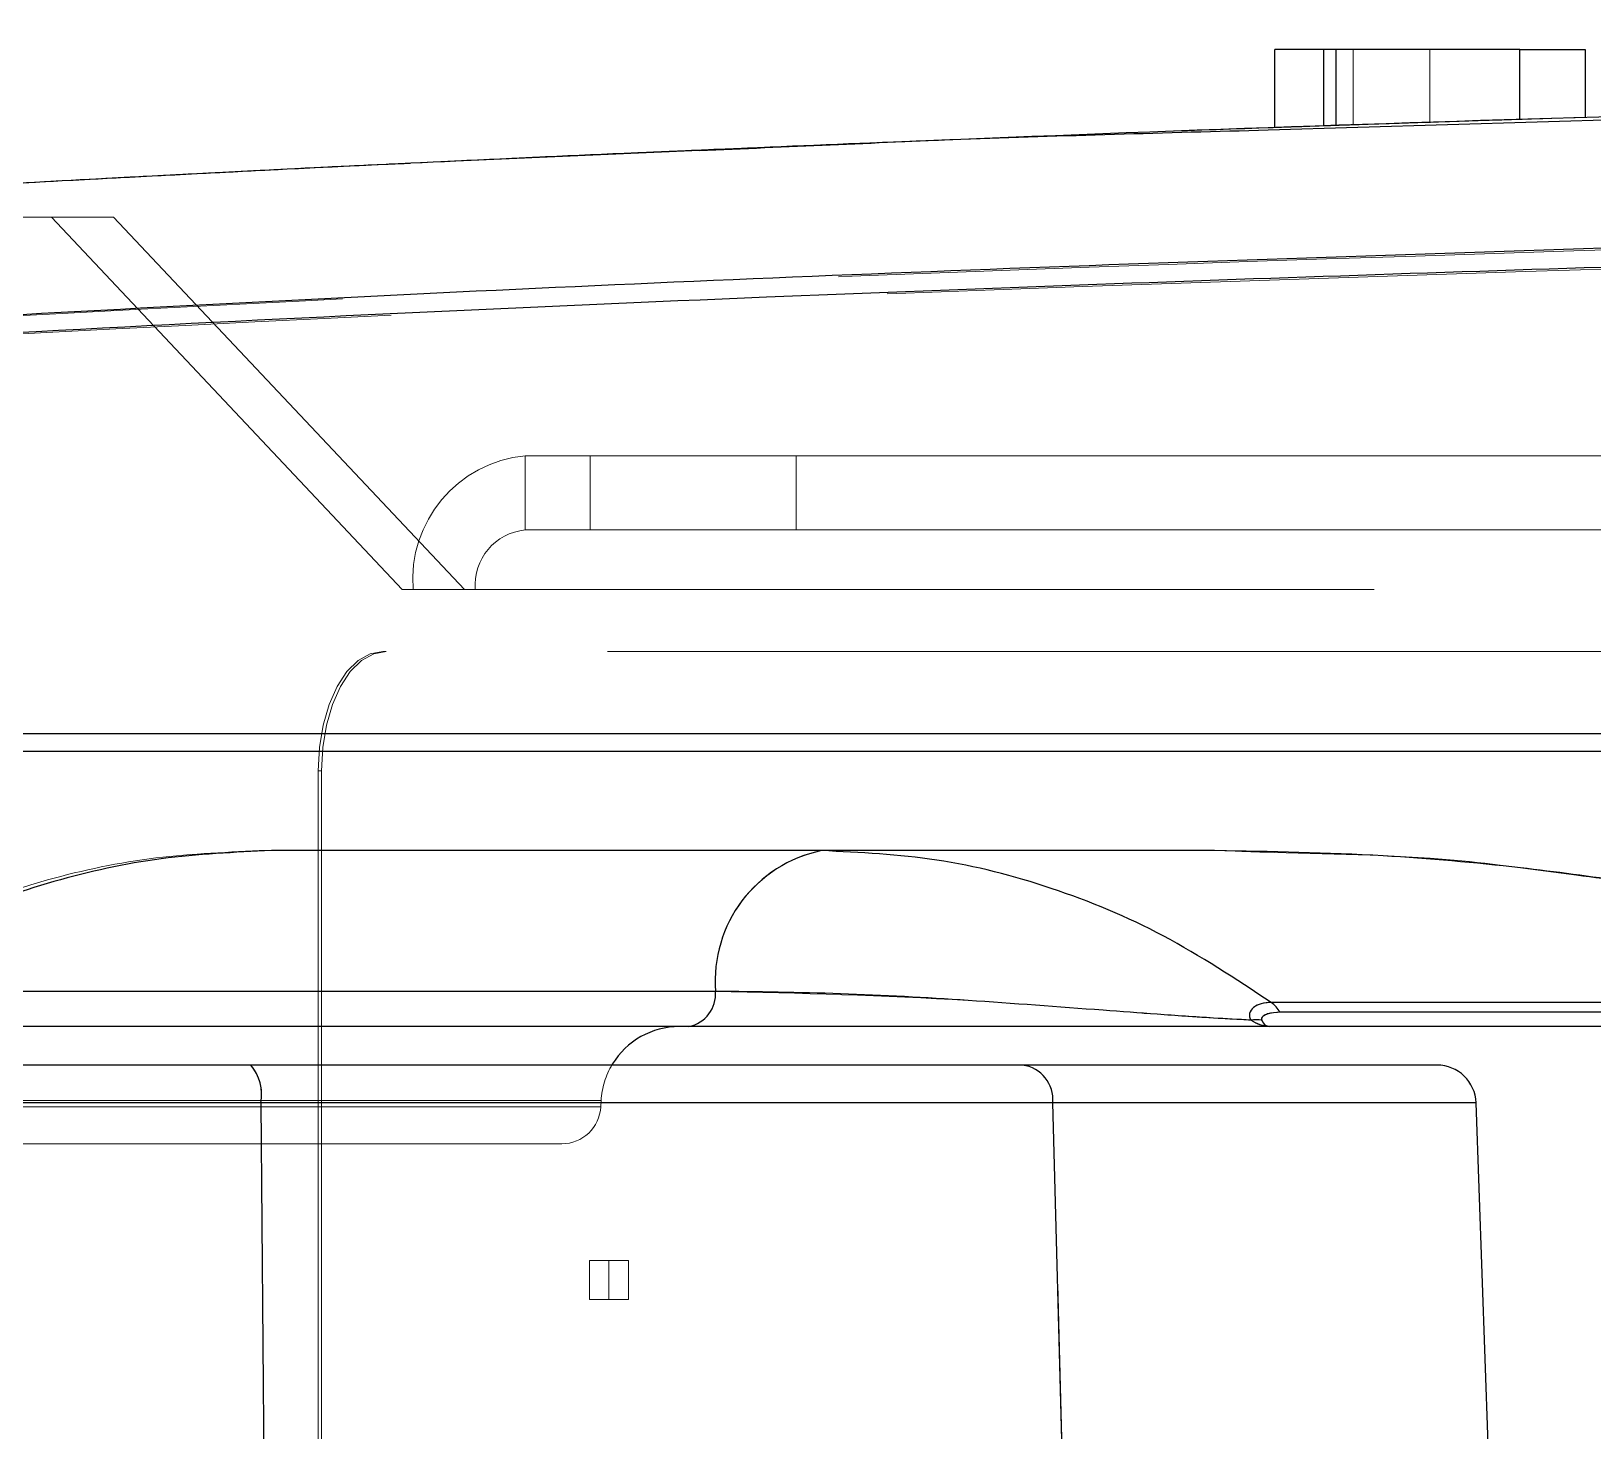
# Model space of a CAD drawing. Header units: millimetres. Extents: x 126 to 938, y 244 to 707.
# Drawn here: x 765.823 to 767.82, y 562.27 to 564.061 of the extents above; entities that cross this region are included whole.
import ezdxf

# ---------------------------------------------------------------- set-up
doc = ezdxf.new("R2010")
doc.units = ezdxf.units.MM
doc.linetypes.add('HIDDEN', pattern=[1.905, 1.27, -0.635])

msp = doc.modelspace()

# ---------------------------------------------------------------- linework, layer by layer
at = {"color": 7, "linetype": 'Continuous', "lineweight": 25}
for p, q in [((767.4765, 564.0373), (767.4138, 564.0373)), ((767.4138, 563.9374), (767.4138, 564.0373)), ((767.4765, 563.9395), (767.4765, 564.0373)), ((767.4922, 564.0373), (767.4765, 564.0373)), ((767.7273, 564.0373), (767.4922, 564.0373)), ((767.4922, 563.9401), (767.4922, 564.0373)), ((767.7273, 563.9478), (767.7273, 564.0373)), ((767.7273, 564.0373), (767.8109, 564.0373)), ((767.8109, 564.0373), (767.8109, 563.9505)), ((767.4052, 563.9344), (768.5276, 563.9682)), ((764.8014, 563.1623), (772.9159, 563.1623)), ((764.801, 563.1395), (772.9156, 563.1395)), ((767.3365, 563.0123), (766.1303, 563.0123)), ((766.6984, 562.8323), (765.6116, 562.8323)), ((768.4746, 562.8181), (767.409, 562.8181)), ((768.4972, 562.8056), (767.4203, 562.8056)), ((766.6644, 562.7873), (765.4276, 562.7873)), ((767.4069, 562.7873), (766.6644, 562.7873)), ((768.5533, 562.7873), (767.4069, 562.7873)), ((766.104, 562.7379), (764.9237, 562.7379)), ((767.0911, 562.7379), (766.104, 562.7379)), ((767.6213, 562.7379), (767.0911, 562.7379)), ((766.1167, 562.6897), (764.9237, 562.6897)), ((766.1167, 562.6897), (766.1314, 561.028)), ((767.1298, 562.6897), (766.1167, 562.6897)), ((767.1704, 561.188), (767.1298, 562.6897)), ((767.6713, 562.6897), (767.1298, 562.6897)), ((767.6865, 562.253), (767.6713, 562.6897))]:
    msp.add_line(p, q, dxfattribs=at)
at = {"color": 7, "linetype": 'HIDDEN', "lineweight": 18}
for p, q in [((767.4138, 564.0373), (767.7273, 564.0373)), ((767.4922, 564.0373), (767.612, 564.0373)), ((767.8109, 564.0373), (767.4922, 564.0373)), ((767.5142, 564.0373), (767.5142, 563.9408)), ((767.612, 564.0373), (767.5142, 564.0373)), ((767.5142, 564.0373), (767.8109, 564.0373)), ((767.612, 563.9441), (767.612, 564.0373)), ((767.7273, 564.0373), (767.7273, 563.9478)), ((767.7273, 564.0373), (767.8109, 564.0373)), ((767.8109, 563.9505), (767.8109, 564.0373)), ((767.8109, 563.9505), (767.8109, 564.0373)), ((767.8109, 563.9505), (767.8109, 564.0373)), ((767.612, 563.9441), (767.5142, 563.9408)), ((766.3079, 563.8919), (766.6778, 563.908)), ((765.8488, 563.8227), (765.5033, 563.8227)), ((765.9284, 563.8227), (765.5828, 563.8227)), ((766.2977, 563.3464), (765.8488, 563.8227)), ((765.8488, 563.8227), (765.9284, 563.8227)), ((766.3772, 563.3464), (765.9284, 563.8227)), ((769.5099, 563.5175), (766.455, 563.5175)), ((766.455, 563.4226), (766.455, 563.5175)), ((766.455, 563.5175), (766.5381, 563.5175)), ((766.8016, 563.5175), (766.5381, 563.5175)), ((766.5381, 563.5175), (766.5381, 563.4226)), ((766.8016, 563.5175), (769.6491, 563.5175)), ((766.8016, 563.4226), (766.8016, 563.5175)), ((766.455, 563.4226), (769.5099, 563.4226)), ((766.455, 563.4226), (766.5381, 563.4226)), ((766.5381, 563.4226), (766.8016, 563.4226)), ((766.8016, 563.4226), (769.6491, 563.4226)), ((766.3115, 563.3464), (766.2977, 563.3464)), ((766.2977, 563.3464), (766.3772, 563.3464)), ((769.3663, 563.3464), (766.3115, 563.3464)), ((766.3911, 563.3464), (766.3115, 563.3464)), ((766.3911, 563.3464), (766.3772, 563.3464)), ((769.4459, 563.3464), (766.3911, 563.3464)), ((769.7352, 563.2671), (766.273, 563.2671)), ((766.2772, 563.2671), (766.273, 563.2671)), ((769.7395, 563.2671), (766.2772, 563.2671)), ((764.7882, 563.1623), (772.8839, 563.1623)), ((772.9156, 563.1623), (764.7904, 563.1623)), ((772.8842, 563.1623), (764.803, 563.1623)), ((772.9153, 563.1395), (764.7901, 563.1395)), ((766.1901, 563.1146), (766.1901, 560.0857)), ((766.1901, 563.1146), (766.1943, 563.1146)), ((766.1943, 563.1146), (766.1943, 560.0857)), ((766.8341, 563.0123), (766.1148, 563.0123)), ((766.1148, 563.0123), (767.3518, 563.0123)), ((766.1303, 563.0123), (766.8341, 563.0123)), ((766.8341, 563.0123), (767.3365, 563.0123)), ((767.3518, 563.0123), (766.8341, 563.0123)), ((765.5963, 562.8323), (766.6984, 562.8323)), ((767.409, 562.8181), (768.4967, 562.8181)), ((767.4203, 562.8056), (768.5195, 562.8056)), ((763.1964, 562.7873), (766.6519, 562.7873)), ((766.6519, 562.7873), (763.1964, 562.7873)), ((765.4123, 562.7873), (766.6644, 562.7873)), ((766.6644, 562.7873), (767.4069, 562.7873)), ((767.4054, 562.7873), (767.4062, 562.7873)), ((767.4069, 562.7873), (768.5759, 562.7873)), ((764.9237, 562.7379), (766.104, 562.7379)), ((766.104, 562.7379), (767.0911, 562.7379)), ((767.0911, 562.7379), (767.6213, 562.7379)), ((766.5521, 562.6925), (763.2963, 562.6925)), ((763.2963, 562.6925), (766.5521, 562.6925)), ((764.9237, 562.6897), (766.1167, 562.6897)), ((764.9242, 562.6846), (766.5516, 562.6846)), ((766.5516, 562.6846), (764.9242, 562.6846)), ((766.1167, 562.6897), (767.1298, 562.6897)), ((766.13, 561.188), (766.1167, 562.6897)), ((766.5516, 562.6846), (766.5521, 562.6925)), ((767.1298, 562.6897), (767.6713, 562.6897)), ((767.1704, 561.188), (767.1298, 562.6897)), ((764.9242, 562.6373), (766.5017, 562.6373)), ((766.5017, 562.6373), (764.9242, 562.6373)), ((766.537, 562.4879), (766.537, 562.438)), ((766.537, 562.4879), (766.537, 562.438)), ((766.562, 562.438), (766.562, 562.4879)), ((766.562, 562.438), (766.562, 562.4879)), ((766.562, 562.438), (766.562, 562.4879)), ((766.562, 562.438), (766.562, 562.4879)), ((766.587, 562.438), (766.587, 562.4879)), ((766.587, 562.438), (766.587, 562.4879))]:
    msp.add_line(p, q, dxfattribs=at)
at = {"color": 7, "linetype": 'HIDDEN', "lineweight": 18, "flags": 128}
for points in [[(766.273, 563.2671), (766.2568, 563.2641), (766.2412, 563.2555), (766.2269, 563.2414), (766.2143, 563.2224), (766.204, 563.1993), (766.1964, 563.173), (766.1916, 563.1444), (766.1901, 563.1146)], [(766.1943, 563.1146), (766.1959, 563.1444), (766.2006, 563.173), (766.2083, 563.1993), (766.2186, 563.2224), (766.2312, 563.2414), (766.2455, 563.2555), (766.2611, 563.2641), (766.2772, 563.2671)]]:
    msp.add_lwpolyline(points, dxfattribs=at)
at = {"color": 7, "linetype": 'HIDDEN', "lineweight": 18}
for centre, radius, start, end in [((766.4701, 563.3591), 0.1591, 95.4404, 184.5647), ((766.4617, 563.3521), 0.0709, 95.444, 184.5615), ((766.8681, 562.8455), 0.1702, 101.5181, 184.4518), ((766.6559, 562.829), 0.0426, 281.5198, 4.4447), ((767.3841, 562.7844), 0.042, 30.2952, 53.5652), ((767.3901, 562.7519), 0.0441, 80.9506, 99.0494), ((766.0601, 562.7006), 0.0576, 349.076, 40.3944), ((766.652, 562.6872), 0.1001, 148.8525, 176.9947), ((767.085, 562.6934), 0.045, 355.3031, 82.1373), ((766.5017, 562.6873), 0.05, 270.0067, 356.9971)]:
    msp.add_arc(centre, radius, start, end, dxfattribs=at)
at = {"color": 7, "linetype": 'Continuous', "lineweight": 25}
for centre, radius, start, end in [((766.8681, 562.8455), 0.1702, 101.5181, 184.4518), ((766.6559, 562.829), 0.0426, 281.5198, 4.4447), ((767.3841, 562.7844), 0.042, 30.2952, 53.5652), ((767.3901, 562.7519), 0.0441, 80.9506, 99.0494), ((766.6519, 562.6872), 0.1, 90.0015, 148.8363), ((766.0601, 562.7006), 0.0576, 349.076, 40.3944), ((767.085, 562.6934), 0.045, 355.3031, 82.1373), ((767.6213, 562.6879), 0.05, 2.0104, 89.9991)]:
    msp.add_arc(centre, radius, start, end, dxfattribs=at)
at = {"color": 7, "linetype": 'HIDDEN', "lineweight": 18}
for points, knots in [([(772.8958, 564.0606), (772.116, 564.0446), (770.5562, 564.0125), (768.6685, 563.9781), (767.2333, 563.9325), (766.4934, 563.9016), (765.9981, 563.8768), (765.7493, 563.8635), (765.5036, 563.8494), (765.2577, 563.8344), (765.0085, 563.8182), (764.7476, 563.8001), (764.4804, 563.7803), (764.2162, 563.7593), (763.9736, 563.739), (763.8203, 563.7252), (763.7484, 563.7188)], [0, 0, 0, 0, 0.255564, 0.511199, 0.618605, 0.726047, 0.753863, 0.781078, 0.807685, 0.834502, 0.861801, 0.8895, 0.920222, 0.949587, 0.976338, 1, 1, 1, 1]), ([(772.3636, 564.0499), (771.7612, 564.0375), (770.3787, 564.0091), (768.8986, 563.9823), (767.9238, 563.954), (767.6312, 563.9448), (767.3387, 563.9347), (767.1358, 563.9274), (767.0155, 563.9225), (766.918, 563.9186), (766.7366, 563.9115), (766.5703, 563.904), (766.4787, 563.8999)], [0, 0, 0, 0, 0.307062, 0.704648, 0.754357, 0.804072, 0.853794, 0.90352, 0.907516, 0.915173, 0.95325, 1, 1, 1, 1]), ([(767.4138, 563.9374), (767.4212, 563.9376), (767.4383, 563.9382), (767.4689, 563.9393), (767.5259, 563.9412), (767.5869, 563.9433), (767.6608, 563.9457), (767.7009, 563.947), (767.7273, 563.9478)], [0, 0, 0, 0, 0.071017, 0.162888, 0.292746, 0.616587, 0.747163, 1, 1, 1, 1]), ([(767.4765, 563.9395), (767.4608, 563.939), (767.4398, 563.9383), (767.4189, 563.9375), (767.4138, 563.9374)], [0, 0, 0, 0, 0.754747, 1, 1, 1, 1]), ([(767.8109, 563.9505), (767.7485, 563.9485), (767.637, 563.945), (767.5256, 563.9412), (767.4765, 563.9395)], [0, 0, 0, 0, 0.5600111, 1, 1, 1, 1]), ([(767.7273, 563.9478), (767.7083, 563.9472), (767.6783, 563.9463), (767.6229, 563.9444), (767.5764, 563.9429), (767.5336, 563.9415), (767.5106, 563.9407), (767.4978, 563.9403), (767.4922, 563.9401)], [0, 0, 0, 0, 0.242996, 0.382596, 0.706746, 0.836564, 0.928611, 1, 1, 1, 1]), ([(767.4922, 563.9401), (767.4948, 563.9402), (767.5055, 563.9405), (767.5282, 563.9413), (767.5654, 563.9425), (767.5946, 563.9435), (767.612, 563.9441)], [0, 0, 0, 0, 0.066297, 0.268121, 0.5664, 1, 1, 1, 1]), ([(767.5142, 563.9408), (767.5692, 563.9427), (767.6681, 563.946), (767.767, 563.9491), (767.8109, 563.9505)], [0, 0, 0, 0, 0.556102, 1, 1, 1, 1]), ([(767.7273, 563.9478), (767.7429, 563.9483), (767.7708, 563.9492), (767.7987, 563.9501), (767.8109, 563.9505)], [0, 0, 0, 0, 0.5599622, 1, 1, 1, 1]), ([(767.8109, 563.9505), (767.7953, 563.95), (767.7675, 563.9491), (767.7396, 563.9482), (767.7273, 563.9478)], [0, 0, 0, 0, 0.560029, 1, 1, 1, 1]), ([(766.4787, 563.8999), (766.4728, 563.8997), (766.4623, 563.8992), (766.3643, 563.8945), (766.2721, 563.8901), (766.1847, 563.886)], [0, 0, 0, 0, 0.0596916, 0.107716, 1, 1, 1, 1]), ([(766.1847, 563.886), (766.1795, 563.8857), (766.0789, 563.881), (765.9038, 563.8717), (765.7195, 563.8617), (765.6306, 563.8565), (765.6162, 563.8556)], [0, 0, 0, 0, 0.027317, 0.530599, 0.92396, 1, 1, 1, 1]), ([(764.9533, 563.648), (765.4921, 563.6793), (766.5696, 563.7418), (767.6483, 563.7751), (768.1876, 563.7917)], [0, 0, 0, 0, 0.5000571, 1, 1, 1, 1]), ([(768.1871, 563.7675), (767.5832, 563.7485), (766.5049, 563.7147), (765.4278, 563.6524), (764.9539, 563.6249)], [0, 0, 0, 0, 0.5599944, 1, 1, 1, 1]), ([(765.5963, 562.8323), (765.6017, 562.8414), (765.6164, 562.8665), (765.6551, 562.8959), (765.7075, 562.9258), (765.7681, 562.9514), (765.8577, 562.9803), (765.9733, 563.0058), (766.0677, 563.0101), (766.1148, 563.0123)], [0, 0, 0, 0, 0.05574, 0.153229, 0.251473, 0.37621, 0.500522, 0.750267, 1, 1, 1, 1]), ([(766.8341, 563.0123), (766.8834, 563.0099), (766.983, 563.0053), (767.1304, 562.9668), (767.2754, 562.9067), (767.3638, 562.848), (767.409, 562.8181)], [0, 0, 0, 0, 0.239732, 0.484447, 0.737018, 1, 1, 1, 1]), ([(767.3518, 563.0123), (767.367, 563.0116), (767.4641, 563.0073), (767.6144, 563.0079), (767.7915, 562.9806), (767.9922, 562.9595), (768.2263, 562.9064), (768.4113, 562.846), (768.4967, 562.8181)], [0, 0, 0, 0, 0.039333, 0.249963, 0.385203, 0.499512, 0.768867, 1, 1, 1, 1]), ([(766.6984, 562.8323), (766.8061, 562.8297), (766.9716, 562.8258), (767.1676, 562.81), (767.2723, 562.8022), (767.3353, 562.798), (767.3673, 562.7963), (767.3832, 562.7954)], [0, 0, 0, 0, 0.47136, 0.723825, 0.859865, 0.93045, 1, 1, 1, 1]), ([(767.3832, 562.7954), (767.3824, 562.7968), (767.381, 562.7996), (767.3814, 562.8059), (767.3867, 562.8127), (767.3969, 562.8173), (767.4047, 562.8179), (767.409, 562.8181)], [0, 0, 0, 0, 0.1129335, 0.2162475, 0.4356056, 0.6961162, 1, 1, 1, 1]), ([(767.3832, 562.7954), (767.387, 562.7931), (767.3943, 562.7886), (767.4028, 562.7877), (767.4069, 562.7873)], [0, 0, 0, 0, 0.525022, 1, 1, 1, 1]), ([(767.397, 562.7954), (767.3969, 562.7963), (767.3965, 562.7982), (767.3996, 562.8014), (767.4074, 562.8048), (767.4149, 562.8053), (767.4203, 562.8056)], [0, 0, 0, 0, 0.089401, 0.200848, 0.436219, 1, 1, 1, 1]), ([(767.4069, 562.7873), (767.4049, 562.7877), (767.4013, 562.7887), (767.3988, 562.7922), (767.3975, 562.7944), (767.3972, 562.7952), (767.397, 562.7954)], [0, 0, 0, 0, 0.43734, 0.810917, 0.934498, 1, 1, 1, 1]), ([(766.5524, 562.4879), (766.5573, 562.4879), (766.5671, 562.4879), (766.5519, 562.4879), (766.5449, 562.4879), (766.5409, 562.4879), (766.536, 562.4879), (766.5409, 562.4879), (766.5448, 562.4879), (766.5496, 562.4879), (766.5524, 562.4879)], [0, 0, 0, 0, 0.191345, 0.38269, 0.544945, 0.653314, 0.691345, 0.729375, 0.837744, 1, 1, 1, 1]), ([(766.5524, 562.4879), (766.5573, 562.4879), (766.5671, 562.4879), (766.5519, 562.4879), (766.5449, 562.4879), (766.5409, 562.4879), (766.536, 562.4879), (766.5409, 562.4879), (766.5448, 562.4879), (766.5496, 562.4879), (766.5524, 562.4879)], [0, 0, 0, 0, 0.191345, 0.38269, 0.544945, 0.653314, 0.691345, 0.729375, 0.837744, 1, 1, 1, 1]), ([(766.5716, 562.4879), (766.5667, 562.4879), (766.5569, 562.4879), (766.5721, 562.4879), (766.5791, 562.4879), (766.5831, 562.4879), (766.588, 562.4879), (766.5831, 562.4879), (766.5793, 562.4879), (766.5745, 562.4879), (766.5716, 562.4879)], [0, 0, 0, 0, 0.191345, 0.38269, 0.544945, 0.653314, 0.691345, 0.729375, 0.837744, 1, 1, 1, 1]), ([(766.5716, 562.4879), (766.5667, 562.4879), (766.5569, 562.4879), (766.5721, 562.4879), (766.5791, 562.4879), (766.5831, 562.4879), (766.588, 562.4879), (766.5831, 562.4879), (766.5793, 562.4879), (766.5745, 562.4879), (766.5716, 562.4879)], [0, 0, 0, 0, 0.191345, 0.38269, 0.544945, 0.653314, 0.691345, 0.729375, 0.837744, 1, 1, 1, 1]), ([(766.5524, 562.438), (766.5573, 562.438), (766.5671, 562.438), (766.5519, 562.438), (766.5449, 562.438), (766.5409, 562.438), (766.536, 562.438), (766.5409, 562.438), (766.5448, 562.438), (766.5496, 562.438), (766.5524, 562.438)], [0, 0, 0, 0, 0.191345, 0.38269, 0.544945, 0.653314, 0.691345, 0.729375, 0.837744, 1, 1, 1, 1]), ([(766.5524, 562.438), (766.5573, 562.438), (766.5671, 562.438), (766.5519, 562.438), (766.5449, 562.438), (766.5409, 562.438), (766.536, 562.438), (766.5409, 562.438), (766.5448, 562.438), (766.5496, 562.438), (766.5524, 562.438)], [0, 0, 0, 0, 0.191345, 0.38269, 0.544945, 0.653314, 0.691345, 0.729375, 0.837744, 1, 1, 1, 1]), ([(766.5716, 562.438), (766.5667, 562.438), (766.5569, 562.438), (766.5721, 562.438), (766.5791, 562.438), (766.5831, 562.438), (766.588, 562.438), (766.5831, 562.438), (766.5793, 562.438), (766.5745, 562.438), (766.5716, 562.438)], [0, 0, 0, 0, 0.191345, 0.38269, 0.544945, 0.653314, 0.691345, 0.729375, 0.837744, 1, 1, 1, 1]), ([(766.5716, 562.438), (766.5667, 562.438), (766.5569, 562.438), (766.5721, 562.438), (766.5791, 562.438), (766.5831, 562.438), (766.588, 562.438), (766.5831, 562.438), (766.5793, 562.438), (766.5745, 562.438), (766.5716, 562.438)], [0, 0, 0, 0, 0.191345, 0.38269, 0.544945, 0.653314, 0.691345, 0.729375, 0.837744, 1, 1, 1, 1])]:
    msp.add_open_spline(points, degree=3, knots=knots, dxfattribs=at)
at = {"color": 7, "linetype": 'Continuous', "lineweight": 25}
for points, knots in [([(766.6778, 563.908), (766.7893, 563.9129), (767.5452, 563.9465), (768.3016, 563.965), (768.9464, 563.9808)], [0, 0, 0, 0, 0.147522, 1, 1, 1, 1]), ([(763.2986, 563.6754), (763.3039, 563.676), (763.3219, 563.6778), (763.3593, 563.6815), (763.4171, 563.6873), (763.4944, 563.6948), (763.5899, 563.704), (763.7026, 563.7145), (763.8311, 563.7262), (763.9735, 563.7387), (764.1281, 563.7519), (764.2929, 563.7654), (764.4656, 563.7789), (764.6442, 563.7924), (764.8264, 563.8055), (765.01, 563.8182), (765.2075, 563.8311), (765.4161, 563.8441), (765.6391, 563.8572), (765.8641, 563.8697), (766.0928, 563.8816), (766.3229, 563.8929), (766.5527, 563.9035), (766.7825, 563.9132), (767.0666, 563.9252), (767.2742, 563.9308), (767.4052, 563.9344)], [0, 0, 0, 0, 0.003882, 0.013198, 0.027357, 0.04624, 0.069796, 0.097342, 0.128737, 0.16381, 0.201564, 0.241843, 0.284322, 0.32788, 0.372393, 0.417492, 0.461983, 0.516649, 0.569896, 0.624811, 0.680924, 0.736826, 0.792714, 0.848603, 0.904489, 1, 1, 1, 1]), ([(763.3032, 563.6761), (763.3084, 563.6766), (763.3263, 563.6784), (763.3634, 563.6821), (763.4209, 563.6878), (763.4978, 563.6953), (763.593, 563.7044), (763.7052, 563.7149), (763.8332, 563.7265), (763.9752, 563.739), (764.1294, 563.7521), (764.2939, 563.7655), (764.4663, 563.7791), (764.6446, 563.7925), (764.8266, 563.8056), (765.0099, 563.8182), (765.1924, 563.8302), (765.3718, 563.8414), (765.5492, 563.852), (765.7277, 563.8622), (765.9091, 563.8721), (766.0929, 563.8815), (766.226, 563.8884), (766.2976, 563.8915), (766.3079, 563.8919)], [0, 0, 0, 0, 0.005259, 0.017898, 0.037132, 0.062799, 0.094833, 0.132313, 0.17505, 0.222815, 0.274253, 0.329155, 0.387069, 0.446475, 0.507199, 0.568734, 0.629454, 0.689283, 0.747721, 0.806483, 0.867275, 0.928613, 0.989733, 1, 1, 1, 1]), ([(768.1879, 563.7942), (767.6483, 563.7772), (766.5689, 563.7434), (765.4909, 563.6803), (764.9518, 563.6488)], [0, 0, 0, 0, 0.499942, 1, 1, 1, 1]), ([(764.9525, 563.6261), (765.2543, 563.6441), (765.8577, 563.68), (766.9361, 563.7305), (767.7129, 563.7552), (768.1877, 563.7704)], [0, 0, 0, 0, 0.280011, 0.560011, 1, 1, 1, 1]), ([(766.1303, 563.0123), (766.0832, 563.0101), (765.9891, 563.0059), (765.8507, 562.9753), (765.7387, 562.9358), (765.6658, 562.8932), (765.6291, 562.8621), (765.617, 562.8414), (765.6116, 562.8323)], [0, 0, 0, 0, 0.249341, 0.49777, 0.748654, 0.87389, 0.944149, 1, 1, 1, 1]), ([(767.409, 562.8181), (767.3638, 562.848), (767.2754, 562.9067), (767.1304, 562.9668), (766.983, 563.0053), (766.8834, 563.0099), (766.8341, 563.0123)], [0, 0, 0, 0, 0.262982, 0.515553, 0.760268, 1, 1, 1, 1]), ([(768.4746, 562.8181), (768.4281, 562.8342), (768.3306, 562.8678), (768.1745, 562.911), (768.0168, 562.9465), (767.8662, 562.9728), (767.7148, 562.9928), (767.5393, 563.0087), (767.4086, 563.011), (767.3365, 563.0123)], [0, 0, 0, 0, 0.127149, 0.266688, 0.418642, 0.54483, 0.661913, 0.813634, 1, 1, 1, 1]), ([(767.3832, 562.7954), (767.3673, 562.7963), (767.3273, 562.7984), (767.2643, 562.8028), (767.1596, 562.8106), (767.0248, 562.8209), (766.8595, 562.8304), (766.7517, 562.8316), (766.6984, 562.8323)], [0, 0, 0, 0, 0.069545, 0.175118, 0.276157, 0.528605, 0.766654, 1, 1, 1, 1]), ([(767.409, 562.8181), (767.4047, 562.8179), (767.3969, 562.8173), (767.3867, 562.8127), (767.3814, 562.8058), (767.381, 562.7995), (767.3824, 562.7968), (767.3832, 562.7954)], [0, 0, 0, 0, 0.304527, 0.565063, 0.784301, 0.887825, 1, 1, 1, 1]), ([(767.4069, 562.7873), (767.4028, 562.7877), (767.3943, 562.7886), (767.387, 562.7931), (767.3832, 562.7954)], [0, 0, 0, 0, 0.474978, 1, 1, 1, 1]), ([(767.4203, 562.8056), (767.4149, 562.8053), (767.4074, 562.8048), (767.3996, 562.8014), (767.3965, 562.7982), (767.3969, 562.7963), (767.397, 562.7954)], [0, 0, 0, 0, 0.563781, 0.799152, 0.910599, 1, 1, 1, 1]), ([(767.397, 562.7954), (767.3972, 562.7952), (767.3982, 562.7929), (767.4008, 562.7888), (767.4049, 562.7878), (767.4069, 562.7873)], [0, 0, 0, 0, 0.065605, 0.561972, 1, 1, 1, 1]), ([(767.4069, 562.7873), (767.4067, 562.7873), (767.4065, 562.7873), (767.4063, 562.7873), (767.4062, 562.7873)], [0, 0, 0, 0, 0.63031, 1, 1, 1, 1])]:
    msp.add_open_spline(points, degree=3, knots=knots, dxfattribs=at)

doc.saveas('drawing.dxf')
